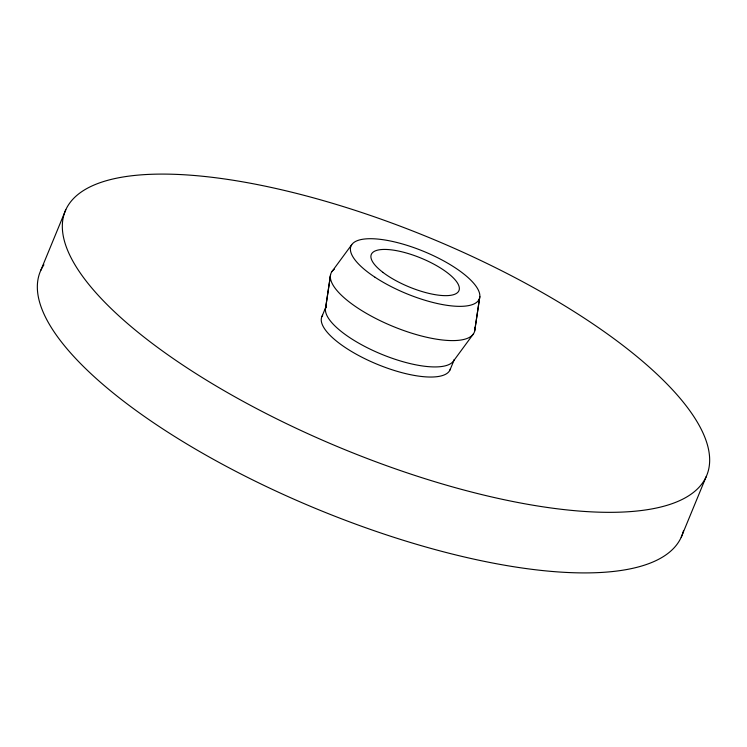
<?xml version="1.0" encoding="UTF-8"?>
<svg xmlns="http://www.w3.org/2000/svg" width="747" height="747" viewBox="0 0 747 747"><rect width="100%" height="100%" fill="white"/><g stroke="black" fill="none" stroke-linecap="round" stroke-linejoin="round"><path stroke-width="1.12" d="M325.636 307.773L330.594 274.522M474.662 331.117L479.621 297.866M325.421 309.23L330.361 276.157M474.905 329.492L479.835 296.475M40.824 270.311L65.792 209.73M321.948 316.513L326.112 306.419A69.387 22.821 22.4 0 0 380.671 353.882A69.387 22.821 22.4 0 0 454.185 359.811L450.021 369.905M681.208 537.27L706.176 476.689A346.925 114.095 22.4 0 0 266.931 186.526A346.925 114.095 22.4 0 0 184.845 366.413A346.925 114.095 22.4 0 0 706.176 476.689M331.929 271.609L351.734 244.68M453.466 361.062L473.337 334.03M683.552 530.491A346.925 114.095 22.4 0 1 319.921 510.248A346.925 114.095 22.4 0 1 42.028 267.902M42.467 267.109A346.925 114.095 22.4 0 1 43.914 264.802M474.859 327.756A77.483 25.482 22.4 0 1 392.044 326.019A77.483 25.482 22.4 0 1 334.376 269.191M450.497 368.551A69.387 22.821 22.4 0 1 376.507 363.985A69.387 22.821 22.4 0 1 322.667 315.262M382.856 272.328L381.026 270.872A47.416 15.594 22.4 0 1 406.844 253.13A47.416 15.594 22.4 0 1 457.183 292.889A47.416 15.594 22.4 0 1 382.856 272.328M375.013 277.249A69.387 22.821 22.4 0 0 479.182 299.173A69.387 22.821 22.4 0 0 391.157 241.16A69.387 22.821 22.4 0 0 375.013 277.249"/></g></svg>
